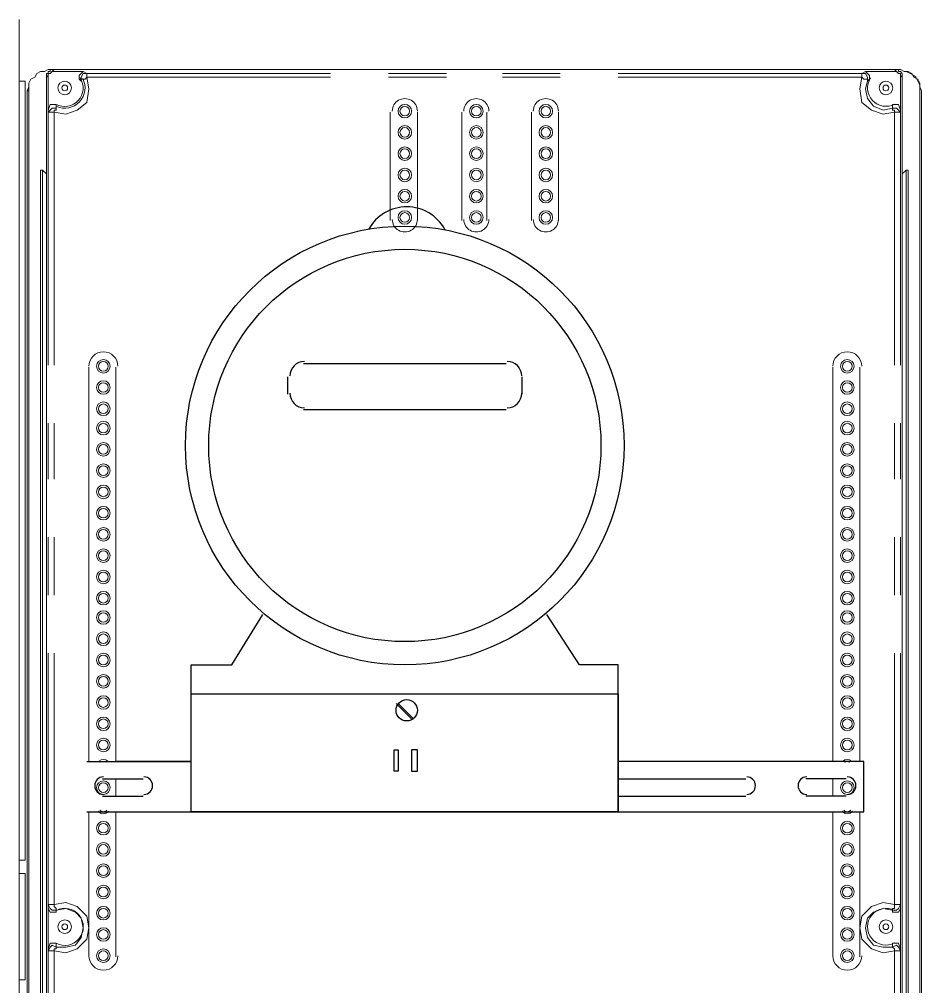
# Model space of a CAD drawing. Header units: millimetres. Extents: x -305 to 1353, y -289 to 1176.
# Drawn here: x -177.8 to -151.58, y 446.38 to 474.49 of the extents above; entities that cross this region are included whole.
import ezdxf

# ---------------------------------------------------------------- set-up
doc = ezdxf.new("R2010")
doc.units = ezdxf.units.MM
doc.header["$MEASUREMENT"] = 0
doc.layers.add('PDF_0', color=7, linetype='Continuous')

msp = doc.modelspace()

# ---------------------------------------------------------------- linework, layer by layer
at = {"layer": 'PDF_0', "lineweight": 18}
for points in [[(-177.803, 421.587), (-177.803, 474.487), (-177.803, 421.587)], [(-177.803, 474.487), (-177.803, 421.587)], [(-177.522, 472.41), (-177.522, 472.522), (-177.522, 472.634), (-177.466, 472.747), (-177.353, 472.803), (-177.297, 472.915), (-177.185, 472.971), (-177.073, 472.971), (-176.96, 473.027), (-177.073, 472.971), (-177.185, 472.971), (-177.297, 472.915), (-177.353, 472.803), (-177.466, 472.747), (-177.522, 472.634), (-177.522, 472.522), (-177.578, 472.41), (-177.578, 421.812)], [(-152.139, 469.995), (-152.139, 472.859), (-152.139, 472.915), (-152.195, 472.971), (-152.251, 472.971), (-152.251, 473.027), (-152.307, 473.027), (-176.848, 473.027), (-176.904, 473.027), (-176.904, 472.971), (-176.96, 472.971), (-176.96, 472.915), (-177.016, 472.915), (-177.016, 472.859), (-177.016, 469.995)], [(-152.195, 473.027), (-176.96, 473.027)], [(-153.093, 472.747), (-153.093, 472.859), (-153.206, 472.971), (-152.363, 472.971), (-152.307, 472.971), (-152.251, 472.915), (-152.195, 472.915), (-152.195, 472.859), (-152.195, 472.803), (-152.195, 471.848), (-152.251, 472.017), (-152.42, 472.017)], [(-151.633, 472.578), (-151.633, 421.812), (-151.577, 421.812), (-151.577, 472.41), (-151.633, 472.522), (-151.633, 472.578), (-151.689, 472.69), (-151.746, 472.803), (-151.802, 472.859), (-151.914, 472.915), (-152.026, 472.971), (-152.083, 472.971), (-152.195, 473.027), (-152.083, 472.971), (-151.97, 472.971), (-151.858, 472.915), (-151.802, 472.803), (-151.689, 472.747), (-151.633, 472.634), (-151.633, 472.522), (-151.633, 472.41)], [(-177.803, 450.059), (-177.634, 450.059), (-177.634, 472.69), (-177.803, 472.69)], [(-177.522, 472.578), (-177.522, 421.812)], [(-167.02, 468.647), (-167.02, 471.792)], [(-166.234, 471.792), (-166.234, 468.647)], [(-164.943, 468.647), (-164.943, 471.792)], [(-164.213, 471.792), (-164.213, 468.647)], [(-162.921, 468.647), (-162.921, 471.792)], [(-162.135, 471.792), (-162.135, 468.647)], [(-177.129, 470.107), (-177.185, 470.107), (-177.185, 423.16), (-177.129, 422.935), (-177.073, 422.767), (-177.016, 422.598), (-176.904, 422.486), (-176.736, 422.374), (-176.567, 422.261), (-176.399, 422.205), (-176.23, 422.205), (-152.925, 422.205), (-152.756, 422.205), (-152.588, 422.261), (-152.42, 422.374), (-152.251, 422.486), (-152.139, 422.598), (-152.083, 422.767), (-152.026, 422.935), (-151.97, 423.16), (-151.97, 470.107), (-152.026, 470.107)], [(-177.016, 423.16), (-177.016, 469.995), (-177.129, 470.107), (-177.129, 423.16)], [(-177.016, 469.995), (-177.016, 469.995)], [(-152.026, 423.16), (-152.026, 470.107), (-152.139, 469.995), (-152.139, 423.16)], [(-175.781, 464.379), (-175.781, 464.379)], [(-174.995, 464.379), (-174.995, 464.379)], [(-154.16, 464.379), (-154.16, 464.379)], [(-153.374, 464.379), (-153.374, 464.379)], [(-177.803, 449.666), (-177.634, 449.666), (-177.634, 446.577), (-177.803, 446.577)], [(-152.42, 448.543), (-152.251, 448.543), (-152.195, 448.655), (-152.195, 447.476), (-152.251, 447.644), (-152.42, 447.644)]]:
    msp.add_lwpolyline(points, dxfattribs=at)
for points in [[(-177.803, 421.587), (-177.803, 474.487)], [(-175.781, 464.379), (-175.781, 452.923)], [(-174.995, 452.923), (-174.995, 464.379)], [(-154.16, 464.379), (-154.16, 452.923)], [(-153.374, 452.923), (-153.374, 464.379)], [(-174.995, 451.912), (-174.995, 452.418)], [(-154.16, 452.418), (-154.16, 451.912)], [(-175.781, 451.463), (-175.781, 447.251)], [(-174.995, 447.251), (-174.995, 451.463)], [(-154.16, 447.251), (-154.16, 451.463)], [(-153.374, 447.251), (-153.374, 451.463)]]:
    msp.add_lwpolyline(points, close=True, dxfattribs=at)
at = {"layer": 'PDF_0', "lineweight": 0}
for points in [[(-176.96, 472.803), (-177.016, 472.859)], [(-176.848, 473.027), (-176.792, 472.971)], [(-176.006, 472.69), (-176.006, 472.747), (-175.949, 472.747), (-175.893, 472.747), (-175.837, 472.803), (-175.781, 472.466), (-175.837, 472.073), (-176.118, 471.848), (-176.455, 471.736), (-176.792, 471.792), (-176.792, 471.848), (-176.736, 471.848), (-176.736, 471.904)], [(-168.761, 472.803), (-175.837, 472.803), (-175.837, 472.915), (-175.949, 472.915), (-176.006, 472.803), (-176.006, 472.69), (-176.062, 472.747)], [(-175.949, 472.971), (-175.837, 472.915), (-168.761, 472.915)], [(-167.077, 472.915), (-165.392, 472.915)], [(-165.392, 472.803), (-167.077, 472.803)], [(-163.763, 472.915), (-162.079, 472.915)], [(-162.079, 472.803), (-163.763, 472.803)], [(-160.394, 472.915), (-153.318, 472.915), (-153.206, 472.971)], [(-153.093, 472.747), (-153.15, 472.69), (-153.206, 472.466), (-153.15, 472.185), (-152.981, 471.96), (-152.7, 471.848), (-152.42, 471.904), (-152.42, 471.848), (-152.363, 471.848), (-152.363, 471.792), (-152.7, 471.736), (-153.037, 471.848), (-153.318, 472.073), (-153.374, 472.466), (-153.318, 472.803), (-160.394, 472.803)], [(-152.363, 472.971), (-152.307, 473.027)], [(-152.139, 472.859), (-152.195, 472.803)], [(-177.522, 472.41), (-177.578, 472.41)], [(-176.736, 472.017), (-176.736, 471.904), (-176.848, 471.904), (-176.904, 471.848), (-176.96, 471.792), (-176.792, 471.792), (-176.792, 464.435)], [(-152.363, 464.435), (-152.363, 471.792), (-152.195, 471.792), (-152.251, 471.848), (-152.307, 471.904), (-152.42, 471.904), (-152.42, 472.017)], [(-176.96, 464.435), (-176.96, 471.792), (-176.96, 471.848)], [(-152.195, 471.848), (-152.195, 471.792), (-152.195, 464.435)], [(-176.96, 461.122), (-176.96, 462.751)], [(-176.792, 462.751), (-176.792, 461.122)], [(-152.363, 461.122), (-152.363, 462.751)], [(-152.195, 462.751), (-152.195, 461.122)], [(-176.96, 457.753), (-176.96, 459.437)], [(-176.792, 459.437), (-176.792, 457.753)], [(-152.363, 457.753), (-152.363, 459.437)], [(-152.195, 459.437), (-152.195, 457.753)], [(-176.96, 448.655), (-176.96, 448.768), (-176.96, 456.068)], [(-176.792, 456.068), (-176.792, 448.768), (-176.792, 448.711), (-176.736, 448.655), (-176.736, 448.599), (-176.848, 448.599), (-176.904, 448.655), (-176.96, 448.768), (-176.792, 448.768), (-176.455, 448.824), (-176.118, 448.711), (-175.837, 448.431), (-175.781, 448.094), (-175.837, 447.757), (-176.118, 447.476), (-176.455, 447.364), (-176.792, 447.42), (-176.792, 447.476), (-176.736, 447.476), (-176.736, 447.532), (-176.455, 447.532), (-176.174, 447.588), (-176.006, 447.813), (-175.949, 448.094), (-176.006, 448.374), (-176.174, 448.543), (-176.455, 448.655), (-176.736, 448.599), (-176.736, 448.543)], [(-152.363, 440.063), (-152.363, 447.42), (-152.195, 447.42), (-152.251, 447.532), (-152.307, 447.588), (-152.42, 447.532), (-152.363, 447.476), (-152.363, 447.42), (-152.7, 447.364), (-153.037, 447.476), (-153.318, 447.757), (-153.374, 448.094), (-153.318, 448.431), (-153.037, 448.711), (-152.7, 448.824), (-152.363, 448.768), (-152.363, 448.711), (-152.363, 448.655), (-152.42, 448.655), (-152.42, 448.599), (-152.307, 448.599), (-152.251, 448.655), (-152.195, 448.768), (-152.363, 448.768), (-152.363, 456.068)], [(-152.195, 456.068), (-152.195, 448.768), (-152.195, 448.655)], [(-152.42, 448.543), (-152.42, 448.599), (-152.7, 448.655), (-152.981, 448.543), (-153.15, 448.374), (-153.206, 448.094), (-153.15, 447.813), (-152.981, 447.588), (-152.7, 447.532), (-152.42, 447.532), (-152.42, 447.644)], [(-176.736, 447.644), (-176.736, 447.532), (-176.848, 447.588), (-176.904, 447.532), (-176.96, 447.42), (-176.792, 447.42), (-176.792, 440.063)], [(-176.96, 440.063), (-176.96, 447.42), (-176.96, 447.476)], [(-152.195, 447.476), (-152.195, 447.42), (-152.195, 440.063)]]:
    msp.add_lwpolyline(points, dxfattribs=at)
at = {"layer": 'PDF_0', "lineweight": 18}
for points in [[(-176.035, 472.784, -0.775478), (-176.736, 472.017), (-176.904, 472.017), (-176.96, 471.848), (-176.96, 472.803), (-176.96, 472.859), (-176.96, 472.915), (-176.904, 472.915), (-176.848, 472.971), (-176.792, 472.971), (-175.949, 472.971), (-176.062, 472.859), (-176.062, 472.747)], [(-176.735, 448.592, -1.671898), (-176.736, 447.644), (-176.904, 447.644), (-176.96, 447.476), (-176.96, 448.655), (-176.904, 448.543), (-176.736, 448.543)]]:
    msp.add_lwpolyline(points, format="xyb", dxfattribs=at)
at = {"layer": 'PDF_0', "lineweight": 0}
msp.add_lwpolyline([(-153.318, 472.915), (-153.318, 472.803), (-153.262, 472.747), (-153.206, 472.747), (-153.15, 472.747), (-153.15, 472.69), (-153.15, 472.803), (-153.206, 472.915)], close=True, dxfattribs=at)
at = {"layer": 'PDF_0', "lineweight": 18}
for points in [[(-174.939, 464.407, 0.999967), (-175.781, 464.407, -0.999967)], [(-153.318, 464.407, 0.999967), (-154.16, 464.407, -0.999967)], [(-175.781, 447.279, 0.999977), (-174.939, 447.279, -0.999977)], [(-154.16, 447.279, 0.999977), (-153.318, 447.279, -0.999977)]]:
    msp.add_lwpolyline(points, format="xyb", close=True, dxfattribs=at)
at = {"layer": 'PDF_0', "lineweight": 25}
for points in [[(-169.547, 464.492), (-163.651, 464.492)], [(-169.997, 463.593), (-169.997, 464.098)], [(-163.202, 464.098), (-163.202, 463.593)], [(-163.651, 463.144), (-169.547, 463.144)], [(-172.805, 451.463), (-172.805, 455.731), (-171.625, 455.731), (-170.727, 457.191)], [(-160.394, 451.463), (-160.394, 455.731), (-161.517, 455.731), (-162.472, 457.191)], [(-166.852, 454.608), (-166.403, 454.159)], [(-166.796, 454.608), (-166.346, 454.159)], [(-175.837, 451.463), (-153.262, 451.463), (-153.262, 452.923), (-160.394, 452.923)], [(-175.837, 452.923), (-172.805, 452.923), (-174.995, 452.923)], [(-175.388, 452.418), (-174.208, 452.418)], [(-160.394, 452.418), (-156.687, 452.418)], [(-153.767, 452.418), (-154.947, 452.418)], [(-175.388, 451.912), (-174.208, 451.912)], [(-160.394, 451.912), (-156.687, 451.912)], [(-153.767, 451.912), (-154.947, 451.912)]]:
    msp.add_lwpolyline(points, dxfattribs=at)
for points in [[(-172.805, 454.889), (-160.394, 454.889), (-160.394, 451.463), (-172.805, 451.463)], [(-166.908, 453.26), (-166.796, 453.26), (-166.796, 452.642), (-166.908, 452.642)], [(-166.234, 453.26), (-166.403, 453.26), (-166.403, 452.642), (-166.234, 452.642)]]:
    msp.add_lwpolyline(points, close=True, dxfattribs=at)
for points in [[(-175.36, 452.474, 0.414167), (-175.612, 452.221, 0.414167), (-175.36, 451.968)], [(-174.18, 451.968, 0.414167), (-173.928, 452.221, 0.414167), (-174.18, 452.474)], [(-156.659, 451.968, 0.414167), (-156.407, 452.221, 0.414167), (-156.659, 452.474)], [(-154.919, 452.474, 0.414167), (-155.171, 452.221, 0.414167), (-154.919, 451.968)], [(-153.739, 451.968, 0.414167), (-153.487, 452.221, 0.414167), (-153.739, 452.474)]]:
    msp.add_lwpolyline(points, format="xyb", dxfattribs=at)
at = {"layer": 'PDF_0', "lineweight": 18}
for centre, radius in [((-176.483, 472.494), 0.197), ((-176.483, 472.494), 0.0843), ((-152.616, 472.494), 0.197), ((-152.616, 472.494), 0.0843), ((-166.599, 471.82), 0.197), ((-166.599, 471.82), 0.14), ((-164.521, 471.82), 0.197), ((-164.521, 471.82), 0.14), ((-162.5, 471.82), 0.197), ((-162.5, 471.82), 0.14), ((-166.599, 471.202), 0.197), ((-164.521, 471.202), 0.197), ((-162.5, 471.202), 0.197), ((-166.599, 471.202), 0.14), ((-164.521, 471.202), 0.14), ((-162.5, 471.202), 0.14), ((-166.599, 470.585), 0.197), ((-166.599, 470.585), 0.14), ((-164.521, 470.585), 0.197), ((-164.521, 470.585), 0.14), ((-162.5, 470.585), 0.197), ((-162.5, 470.585), 0.14), ((-166.599, 469.967), 0.197), ((-166.599, 469.967), 0.14), ((-164.521, 469.967), 0.197), ((-164.521, 469.967), 0.14), ((-162.5, 469.967), 0.197), ((-162.5, 469.967), 0.14), ((-166.599, 469.349), 0.197), ((-166.599, 469.349), 0.14), ((-164.521, 469.349), 0.197), ((-164.521, 469.349), 0.14), ((-162.5, 469.349), 0.197), ((-162.5, 469.349), 0.14), ((-166.599, 468.731), 0.197), ((-166.599, 468.731), 0.14), ((-164.521, 468.731), 0.197), ((-164.521, 468.731), 0.14), ((-162.5, 468.731), 0.197), ((-162.5, 468.731), 0.14), ((-175.36, 464.407), 0.197), ((-153.739, 464.407), 0.197), ((-175.36, 464.407), 0.14), ((-153.739, 464.407), 0.14), ((-175.36, 463.79), 0.197), ((-175.36, 463.79), 0.14), ((-153.739, 463.79), 0.197), ((-153.739, 463.79), 0.14), ((-175.36, 463.172), 0.197), ((-175.36, 463.172), 0.14), ((-153.739, 463.172), 0.197), ((-153.739, 463.172), 0.14), ((-175.36, 462.61), 0.197), ((-175.36, 462.61), 0.14), ((-153.739, 462.61), 0.197), ((-153.739, 462.61), 0.14), ((-175.36, 461.993), 0.197), ((-175.36, 461.993), 0.14), ((-153.739, 461.993), 0.197), ((-153.739, 461.993), 0.14), ((-175.36, 461.375), 0.197), ((-175.36, 461.375), 0.14), ((-153.739, 461.375), 0.197), ((-153.739, 461.375), 0.14), ((-175.36, 460.757), 0.197), ((-153.739, 460.757), 0.197), ((-175.36, 460.757), 0.14), ((-153.739, 460.757), 0.14), ((-175.36, 460.139), 0.197), ((-175.36, 460.139), 0.14), ((-153.739, 460.139), 0.197), ((-153.739, 460.139), 0.14), ((-175.36, 459.522), 0.197), ((-175.36, 459.522), 0.14), ((-153.739, 459.522), 0.197), ((-153.739, 459.522), 0.14), ((-175.36, 458.904), 0.197), ((-175.36, 458.904), 0.14), ((-153.739, 458.904), 0.197), ((-153.739, 458.904), 0.14), ((-175.36, 458.286), 0.197), ((-175.36, 458.286), 0.14), ((-153.739, 458.286), 0.197), ((-153.739, 458.286), 0.14), ((-175.36, 457.668), 0.197), ((-153.739, 457.668), 0.197), ((-175.36, 457.668), 0.14), ((-153.739, 457.668), 0.14), ((-175.36, 457.107), 0.197), ((-153.739, 457.107), 0.197), ((-175.36, 457.107), 0.14), ((-153.739, 457.107), 0.14), ((-175.36, 456.489), 0.197), ((-175.36, 456.489), 0.14), ((-153.739, 456.489), 0.197), ((-153.739, 456.489), 0.14), ((-175.36, 455.871), 0.197), ((-175.36, 455.871), 0.14), ((-153.739, 455.871), 0.197), ((-153.739, 455.871), 0.14), ((-175.36, 455.254), 0.197), ((-175.36, 455.254), 0.14), ((-153.739, 455.254), 0.197), ((-153.739, 455.254), 0.14), ((-175.36, 454.636), 0.197), ((-175.36, 454.636), 0.14), ((-153.739, 454.636), 0.197), ((-153.739, 454.636), 0.14), ((-175.36, 454.018), 0.197), ((-153.739, 454.018), 0.197), ((-175.36, 454.018), 0.14), ((-153.739, 454.018), 0.14), ((-175.36, 453.4), 0.197), ((-175.36, 453.401), 0.14), ((-153.739, 453.4), 0.197), ((-153.739, 453.401), 0.14), ((-175.36, 452.165), 0.197), ((-175.36, 452.165), 0.14), ((-153.739, 452.165), 0.197), ((-153.739, 452.165), 0.14), ((-175.36, 450.986), 0.197), ((-175.36, 450.986), 0.14), ((-153.739, 450.986), 0.197), ((-153.739, 450.986), 0.14), ((-175.36, 450.368), 0.197), ((-153.739, 450.368), 0.197), ((-175.36, 450.368), 0.14), ((-153.739, 450.368), 0.14), ((-175.36, 449.75), 0.197), ((-175.36, 449.75), 0.14), ((-153.739, 449.75), 0.197), ((-153.739, 449.75), 0.14), ((-175.36, 449.133), 0.197), ((-175.36, 449.133), 0.14), ((-153.739, 449.133), 0.197), ((-153.739, 449.133), 0.14), ((-175.36, 448.515), 0.197), ((-175.36, 448.515), 0.14), ((-153.739, 448.515), 0.197), ((-153.739, 448.515), 0.14), ((-176.483, 448.122), 0.197), ((-152.616, 448.122), 0.197), ((-176.483, 448.122), 0.0843), ((-175.36, 447.897), 0.197), ((-175.36, 447.897), 0.14), ((-153.739, 447.897), 0.197), ((-153.739, 447.897), 0.14), ((-152.616, 448.122), 0.0843), ((-175.36, 447.279), 0.197), ((-153.739, 447.279), 0.197), ((-175.36, 447.279), 0.14), ((-153.739, 447.279), 0.14)]:
    msp.add_circle(centre, radius, dxfattribs=at)
at = {"layer": 'PDF_0', "lineweight": 25}
for centre, radius in [((-166.599, 462.105), 6.374), ((-166.599, 462.105), 5.7), ((-166.543, 454.411), 0.309)]:
    msp.add_circle(centre, radius, dxfattribs=at)
at = {"layer": 'PDF_0', "lineweight": 18}
for centre, radius, start, end in [((-176.483, 472.494), 0.59, 246.0948, 27.9838), ((-152.616, 472.494), 0.533, 147.0553, 298.2311), ((-166.599, 471.82), 0.365, 359.9996, 180.0017), ((-164.521, 471.82), 0.365, 359.9996, 180.0017), ((-162.5, 471.82), 0.365, 359.9996, 180.0017), ((-166.599, 468.675), 0.365, 179.9983, 0.0017), ((-164.521, 468.675), 0.365, 179.9983, 0.0017), ((-162.5, 468.675), 0.365, 179.9983, 0.0017), ((-175.36, 452.783), 0.197, 49.2012, 130.7988), ((-175.36, 452.783), 0.14, 56.2723, 123.7277), ((-153.739, 452.783), 0.197, 49.2012, 130.7988), ((-153.739, 452.783), 0.14, 56.2723, 123.7277), ((-175.36, 451.603), 0.197, 219.8792, 320.1169), ((-175.36, 451.603), 0.14, 224.7741, 315.2314), ((-153.739, 451.603), 0.197, 219.8792, 320.1169), ((-153.739, 451.603), 0.14, 224.7741, 315.2314), ((-152.616, 448.122), 0.534, 61.7806, 298.2246)]:
    msp.add_arc(centre, radius, start, end, dxfattribs=at)
at = {"layer": 'PDF_0', "lineweight": 25}
for centre, radius, start, end in [((-166.543, 467.777), 1.263, 28.601, 151.2064), ((-169.519, 464.126), 0.421, 90.0013, 179.9987), ((-163.623, 464.127), 0.421, 0.0024, 90.0052), ((-169.519, 463.621), 0.421, 180.0013, 269.9987), ((-163.623, 463.621), 0.421, 270.0013, 359.9987)]:
    msp.add_arc(centre, radius, start, end, dxfattribs=at)

doc.saveas('drawing.dxf')
